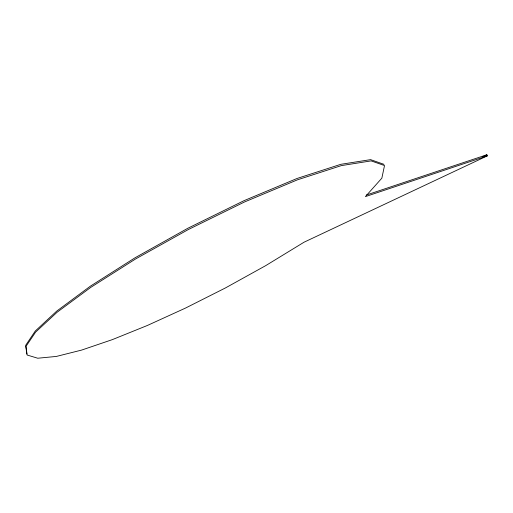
<?xml version="1.0" encoding="UTF-8"?>
<svg xmlns="http://www.w3.org/2000/svg" width="513" height="513" viewBox="0 0 513 513"><rect width="100%" height="100%" fill="white"/><g stroke="black" fill="none" stroke-linecap="round" stroke-linejoin="round"><path stroke-width="0.77" d="M482.502 156.818L486.843 154.772L487.35 155.843L304.068 242.194L265.606 265.696L225.425 287.947L185.501 308.076L147.385 325.466L112.379 339.612L81.65 350.078L56.366 356.432L37.75 358.228L27.144 355.022L25.971 346.403L35.615 332.11L57.123 312.225L90.769 287.383L135.47 259.033L188.316 229.542L244.412 202.019L297.527 179.794L341.376 165.603L371.136 160.896L384.519 165.558L381.852 178.171L365.378 196.62L487.35 155.843M366.423 195.004L486.843 154.772M383.987 164.34L370.591 159.639L340.831 164.314L297.001 178.492L243.906 200.718L187.841 228.259L135.034 257.789L90.365 286.183L56.757 311.077L35.275 331.02L25.65 345.358L26.836 354.021"/></g></svg>
